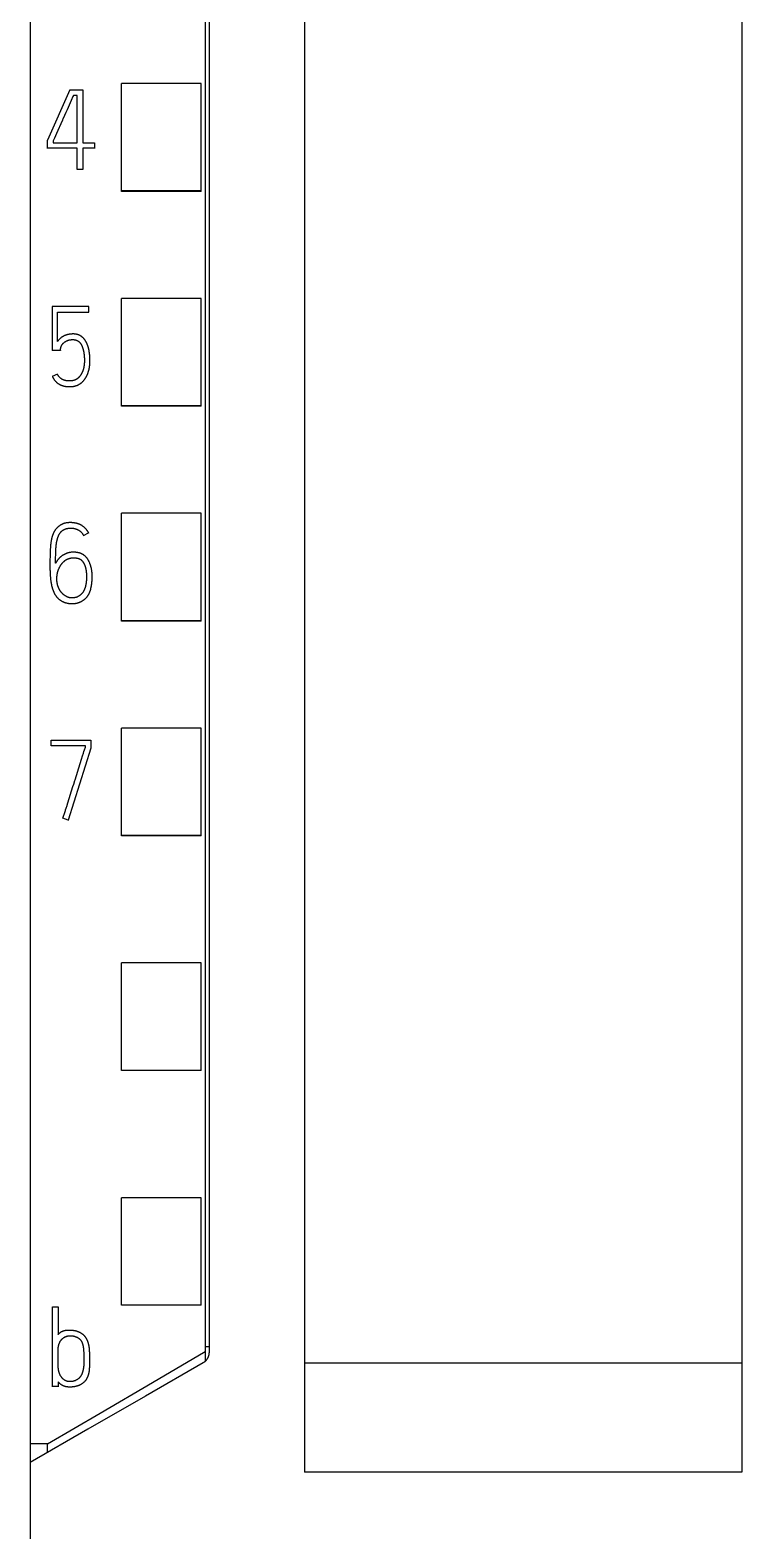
# Model space of a CAD drawing. Extents: x 0 to 594, y 0 to 420.
# Drawn here: x 255.6 to 273.5, y 235.69 to 273.42 of the extents above; entities that cross this region are included whole.
import ezdxf

# ---------------------------------------------------------------- set-up
doc = ezdxf.new("R2010")
doc.units = 0
doc.header["$LTSCALE"] = 32.67
doc.layers.add('10000_FRONT', color=7, linetype='CONTINUOUS')
doc.layers.add('10500_FRONT_LABELING', color=7, linetype='CONTINUOUS')

msp = doc.modelspace()

# ---------------------------------------------------------------- linework, layer by layer
at = {"layer": '10000_FRONT', "color": 7, "linetype": 'CONTINUOUS'}
for p, q in [((255.6, 351.671), (255.6, 237.416)), ((260, 349.203), (260, 239.953)), ((260.1, 349.203), (260.1, 240.184)), ((262.5, 345.541), (262.5, 237.167)), ((273.5, 345.541), (273.5, 237.167)), ((257.9, 269.367), (257.9, 272.079)), ((259.9, 272.079), (257.9, 272.079)), ((259.9, 269.367), (259.9, 272.079)), ((259.9, 269.378), (257.9, 269.378)), ((259.9, 269.367), (257.9, 269.367)), ((257.9, 263.967), (257.9, 266.678)), ((259.9, 266.678), (257.9, 266.678)), ((259.9, 263.967), (259.9, 266.678)), ((259.9, 263.977), (257.9, 263.977)), ((259.9, 263.967), (257.9, 263.967)), ((257.9, 258.567), (257.9, 261.276)), ((259.9, 261.276), (257.9, 261.276)), ((259.9, 258.567), (259.9, 261.276)), ((259.9, 258.575), (257.9, 258.575)), ((259.9, 258.567), (257.9, 258.567)), ((257.9, 253.167), (257.9, 255.874)), ((259.9, 255.874), (257.9, 255.874)), ((259.9, 253.167), (259.9, 255.874)), ((259.9, 253.173), (257.9, 253.173)), ((259.9, 253.167), (257.9, 253.167)), ((257.9, 247.267), (257.9, 249.972)), ((259.9, 249.972), (257.9, 249.972)), ((259.9, 247.267), (259.9, 249.972)), ((259.9, 247.272), (257.9, 247.272)), ((259.9, 247.267), (257.9, 247.267)), ((257.9, 241.367), (257.9, 244.071)), ((259.9, 244.071), (257.9, 244.071)), ((259.9, 241.367), (259.9, 244.071)), ((259.9, 241.37), (257.9, 241.37)), ((259.9, 241.367), (257.9, 241.367)), ((260, 240.331), (260.1, 240.331)), ((273.5, 239.913), (262.5, 239.913)), ((256.04, 237.879), (255.6, 237.879)), ((256.04, 237.667), (256.04, 237.879)), ((255.6, 237.415), (255.6, 221.735)), ((273.5, 237.167), (262.5, 237.167))]:
    msp.add_line(p, q, dxfattribs=at)
for points in [[(256.04, 237.879), (257.36, 238.653), (258.68, 239.427), (260, 240.202)], [(260.1, 240.184), (260.1, 240.177), (260.1, 240.17), (260.099, 240.163), (260.099, 240.156), (260.098, 240.15), (260.097, 240.143), (260.096, 240.136), (260.095, 240.129), (260.094, 240.123), (260.093, 240.116), (260.091, 240.109), (260.09, 240.103), (260.088, 240.096), (260.086, 240.09), (260.084, 240.083), (260.081, 240.077), (260.079, 240.07), (260.076, 240.064), (260.074, 240.058), (260.071, 240.051), (260.068, 240.045), (260.065, 240.039), (260.062, 240.033), (260.059, 240.027), (260.055, 240.021), (260.052, 240.016), (260.048, 240.01), (260.044, 240.004), (260.04, 239.999), (260.036, 239.993), (260.032, 239.988), (260.027, 239.982), (260.023, 239.977), (260.018, 239.972), (260.014, 239.967), (260.009, 239.962), (260.004, 239.957), (259.999, 239.953), (259.994, 239.948), (259.989, 239.944), (259.984, 239.94), (259.978, 239.935), (259.973, 239.931), (259.967, 239.927), (259.962, 239.924), (259.956, 239.92), (259.95, 239.916)], [(259.95, 239.916), (258.5, 239.083), (257.05, 238.249), (255.6, 237.415)]]:
    msp.add_lwpolyline(points, dxfattribs=at)
at = {"layer": '10500_FRONT_LABELING', "color": 7, "linetype": 'CONTINUOUS'}
for p, q in [((256.6, 271.918), (256.039, 270.653)), ((256.599, 271.918), (256.929, 271.918)), ((256.679, 271.751), (256.636, 271.654)), ((256.691, 271.779), (256.679, 271.751)), ((256.691, 271.779), (256.691, 271.773)), ((256.788, 271.779), (256.691, 271.779)), ((256.788, 270.587), (256.788, 271.779)), ((256.929, 271.918), (256.929, 270.587)), ((256.501, 271.347), (256.47, 271.277)), ((256.531, 271.417), (256.501, 271.347)), ((256.636, 271.654), (256.531, 271.417)), ((256.039, 270.442), (256.039, 270.654)), ((256.178, 270.623), (256.178, 270.587)), ((256.178, 270.587), (256.788, 270.587)), ((256.24, 270.762), (256.215, 270.706)), ((256.265, 270.818), (256.24, 270.762)), ((256.929, 270.587), (257.223, 270.587)), ((257.223, 270.587), (257.223, 270.442)), ((256.788, 270.449), (256.039, 270.449)), ((256.788, 269.913), (256.788, 270.449)), ((256.929, 270.449), (256.929, 269.913)), ((257.223, 270.449), (256.929, 270.449)), ((256.929, 269.919), (256.788, 269.919)), ((256.155, 266.473), (256.155, 265.369)), ((257.079, 266.473), (256.155, 266.473)), ((257.079, 266.328), (257.079, 266.473)), ((256.294, 265.597), (256.294, 266.334)), ((256.294, 266.334), (257.079, 266.334)), ((256.155, 265.375), (256.366, 265.375)), ((256.366, 265.375), (256.366, 265.369)), ((256.964, 265.205), (256.965, 265.193)), ((256.965, 265.193), (256.966, 265.181)), ((256.966, 265.181), (256.966, 265.169)), ((257.107, 265.133), (257.107, 265.147)), ((257.107, 265.12), (257.107, 265.133)), ((256.288, 264.776), (256.161, 264.717)), ((256.161, 264.717), (256.161, 264.711)), ((256.562, 264.461), (256.575, 264.46)), ((256.945, 260.719), (257.072, 260.785)), ((256.945, 260.719), (256.945, 260.712)), ((257.072, 260.785), (257.072, 260.779)), ((256.108, 260.347), (256.107, 260.329)), ((256.109, 260.365), (256.108, 260.347)), ((256.11, 260.383), (256.109, 260.365)), ((256.111, 260.401), (256.11, 260.383)), ((256.112, 260.419), (256.111, 260.401)), ((256.114, 260.437), (256.112, 260.419)), ((256.115, 260.455), (256.114, 260.437)), ((256.117, 260.473), (256.115, 260.455)), ((256.249, 260.325), (256.25, 260.345)), ((256.25, 260.345), (256.251, 260.365)), ((256.251, 260.365), (256.252, 260.378)), ((256.252, 260.391), (256.253, 260.404)), ((256.252, 260.378), (256.252, 260.391)), ((256.253, 260.404), (256.254, 260.417)), ((256.254, 260.417), (256.255, 260.43)), ((256.255, 260.43), (256.256, 260.443)), ((256.102, 260.112), (256.101, 260.039)), ((256.101, 260.039), (256.101, 259.994)), ((256.101, 259.994), (256.101, 259.958)), ((256.103, 260.184), (256.102, 260.112)), ((256.104, 260.247), (256.103, 260.22)), ((256.103, 260.22), (256.103, 260.184)), ((256.105, 260.274), (256.104, 260.247)), ((256.106, 260.31), (256.105, 260.292)), ((256.105, 260.292), (256.105, 260.274)), ((256.107, 260.329), (256.106, 260.31)), ((256.243, 260.122), (256.244, 260.148)), ((256.243, 260.096), (256.243, 260.122)), ((256.243, 260.069), (256.243, 260.096)), ((256.243, 260.043), (256.243, 260.069)), ((256.243, 260.017), (256.243, 260.043)), ((256.244, 260.181), (256.245, 260.214)), ((256.244, 260.148), (256.244, 260.181)), ((256.245, 260.214), (256.246, 260.247)), ((256.246, 260.247), (256.247, 260.273)), ((256.247, 260.273), (256.248, 260.299)), ((256.248, 260.299), (256.249, 260.325)), ((256.501, 260.102), (256.509, 260.107)), ((256.508, 260.107), (256.516, 260.111)), ((256.515, 260.111), (256.523, 260.115)), ((256.522, 260.115), (256.53, 260.119)), ((256.101, 259.958), (256.101, 259.931)), ((256.101, 259.931), (256.101, 259.904)), ((256.101, 259.904), (256.102, 259.877)), ((256.102, 259.877), (256.102, 259.85)), ((256.102, 259.85), (256.103, 259.831)), ((256.103, 259.831), (256.103, 259.813)), ((256.103, 259.813), (256.104, 259.795)), ((256.104, 259.795), (256.105, 259.777)), ((256.106, 259.75), (256.107, 259.732)), ((256.107, 259.732), (256.108, 259.714)), ((256.108, 259.714), (256.109, 259.696)), ((256.109, 259.696), (256.111, 259.678)), ((256.111, 259.678), (256.112, 259.66)), ((256.112, 259.66), (256.114, 259.643)), ((256.132, 255.427), (256.132, 255.574)), ((256.132, 255.574), (257.13, 255.574)), ((257.13, 255.574), (257.13, 255.372)), ((256.992, 255.433), (256.132, 255.433)), ((257.13, 255.372), (256.562, 253.562)), ((256.861, 254.985), (256.895, 255.093)), ((256.895, 255.093), (256.922, 255.179)), ((256.922, 255.179), (256.943, 255.244)), ((256.943, 255.244), (256.956, 255.287)), ((256.992, 255.394), (256.992, 255.433)), ((256.55, 253.994), (256.678, 254.404)), ((256.678, 254.404), (256.699, 254.468)), ((256.429, 253.607), (256.429, 253.6)), ((256.562, 253.562), (256.429, 253.607)), ((256.562, 253.562), (256.562, 253.556)), ((256.166, 239.319), (256.166, 241.326)), ((256.166, 241.326), (256.305, 241.326)), ((256.305, 241.326), (256.305, 240.631)), ((256.521, 240.588), (256.532, 240.592)), ((256.305, 240.184), (256.305, 240.198)), ((256.305, 240.116), (256.305, 240.184)), ((256.305, 240.061), (256.305, 240.116)), ((256.946, 240.238), (256.947, 240.224)), ((256.947, 240.224), (256.948, 240.21)), ((256.948, 240.21), (256.949, 240.196)), ((256.949, 240.196), (256.95, 240.162)), ((256.95, 240.162), (256.951, 240.134)), ((256.951, 240.134), (256.952, 240.107)), ((256.952, 240.107), (256.953, 240.079)), ((256.953, 240.079), (256.953, 240.058)), ((256.953, 240.058), (256.954, 240.038)), ((256.954, 240.038), (256.954, 240.017)), ((256.954, 240.017), (256.954, 240.003)), ((256.954, 240.003), (256.954, 239.989)), ((256.954, 239.989), (256.954, 239.975)), ((256.954, 239.975), (256.954, 239.962)), ((257.091, 240.208), (257.092, 240.192)), ((257.092, 240.192), (257.093, 240.177)), ((257.093, 240.177), (257.093, 240.162)), ((257.093, 240.162), (257.093, 240.147)), ((257.093, 240.147), (257.094, 240.124)), ((257.094, 240.124), (257.095, 240.063)), ((257.095, 240.063), (257.095, 240.017)), ((257.095, 240.017), (257.095, 239.986)), ((257.095, 239.986), (257.095, 239.963)), ((256.305, 239.918), (256.305, 239.938)), ((256.305, 239.904), (256.305, 239.918)), ((256.305, 239.891), (256.305, 239.904)), ((256.305, 239.877), (256.305, 239.891)), ((256.953, 239.92), (256.952, 239.906)), ((256.952, 239.906), (256.952, 239.892)), ((256.954, 239.948), (256.953, 239.934)), ((256.953, 239.934), (256.953, 239.92)), ((256.954, 239.962), (256.954, 239.948)), ((257.094, 239.849), (257.093, 239.833)), ((257.093, 239.833), (257.093, 239.818)), ((257.095, 239.879), (257.094, 239.864)), ((257.094, 239.864), (257.094, 239.849)), ((257.095, 239.963), (257.095, 239.94)), ((257.095, 239.94), (257.095, 239.917)), ((257.095, 239.917), (257.095, 239.894)), ((257.095, 239.894), (257.095, 239.879)), ((256.305, 239.326), (256.166, 239.326)), ((256.305, 239.445), (256.305, 239.319))]:
    msp.add_line(p, q, dxfattribs=at)
for points in [[(256.47, 271.277), (256.426, 271.18), (256.42, 271.166), (256.414, 271.152), (256.408, 271.138), (256.265, 270.818)], [(256.215, 270.706), (256.19, 270.651), (256.184, 270.637), (256.178, 270.623)], [(256.372, 265.681), (256.367, 265.677), (256.362, 265.672), (256.357, 265.668), (256.352, 265.663), (256.347, 265.658), (256.342, 265.654), (256.338, 265.649), (256.333, 265.644), (256.328, 265.639), (256.324, 265.634), (256.319, 265.629), (256.315, 265.624), (256.31, 265.619), (256.306, 265.613), (256.302, 265.608), (256.298, 265.602), (256.294, 265.597)], [(256.366, 265.375), (256.366, 265.381), (256.367, 265.387), (256.367, 265.393), (256.368, 265.399), (256.369, 265.405), (256.369, 265.411), (256.37, 265.417), (256.371, 265.423), (256.373, 265.429), (256.374, 265.435), (256.375, 265.44), (256.377, 265.446), (256.379, 265.452), (256.38, 265.458), (256.382, 265.464), (256.385, 265.469), (256.387, 265.475), (256.389, 265.48), (256.392, 265.486), (256.394, 265.491), (256.397, 265.496), (256.4, 265.502), (256.403, 265.507), (256.407, 265.512), (256.41, 265.517), (256.414, 265.522), (256.417, 265.527), (256.421, 265.531), (256.425, 265.536), (256.429, 265.541), (256.433, 265.545), (256.437, 265.549), (256.442, 265.554), (256.446, 265.558), (256.451, 265.562), (256.455, 265.566), (256.46, 265.57), (256.464, 265.574), (256.469, 265.577), (256.474, 265.581), (256.479, 265.584), (256.484, 265.588), (256.489, 265.591), (256.494, 265.594), (256.499, 265.597), (256.505, 265.6), (256.51, 265.603), (256.515, 265.606), (256.521, 265.609), (256.526, 265.611), (256.532, 265.614), (256.537, 265.616), (256.543, 265.618), (256.548, 265.621), (256.554, 265.623), (256.56, 265.625), (256.566, 265.626), (256.571, 265.628), (256.577, 265.63), (256.583, 265.631), (256.589, 265.633), (256.595, 265.634), (256.601, 265.635), (256.607, 265.636), (256.613, 265.637), (256.619, 265.638), (256.625, 265.639), (256.631, 265.639), (256.637, 265.64), (256.643, 265.64), (256.649, 265.641), (256.655, 265.641), (256.661, 265.641), (256.667, 265.641), (256.673, 265.641), (256.679, 265.641), (256.685, 265.641), (256.691, 265.64), (256.697, 265.64), (256.703, 265.64), (256.709, 265.639), (256.715, 265.638), (256.721, 265.637), (256.727, 265.636), (256.733, 265.635), (256.739, 265.634), (256.745, 265.633), (256.751, 265.631), (256.756, 265.63), (256.762, 265.628), (256.768, 265.626), (256.774, 265.624), (256.779, 265.622), (256.785, 265.619), (256.79, 265.617), (256.796, 265.614), (256.801, 265.611), (256.806, 265.608), (256.811, 265.605), (256.816, 265.601), (256.821, 265.597), (256.826, 265.594), (256.83, 265.59), (256.835, 265.586), (256.839, 265.581), (256.843, 265.577), (256.848, 265.573), (256.852, 265.568), (256.855, 265.563), (256.859, 265.559), (256.863, 265.554), (256.866, 265.549), (256.87, 265.544), (256.873, 265.539), (256.877, 265.534), (256.88, 265.528), (256.883, 265.523), (256.886, 265.518), (256.889, 265.513), (256.891, 265.507), (256.894, 265.502), (256.897, 265.497), (256.899, 265.491), (256.902, 265.486), (256.904, 265.48), (256.907, 265.475), (256.909, 265.469), (256.911, 265.463), (256.913, 265.458), (256.916, 265.452), (256.918, 265.446), (256.92, 265.441), (256.922, 265.435), (256.924, 265.429), (256.925, 265.423), (256.927, 265.418), (256.929, 265.412), (256.931, 265.406), (256.933, 265.4), (256.934, 265.395), (256.936, 265.389), (256.937, 265.383), (256.939, 265.377), (256.94, 265.371), (256.942, 265.366), (256.943, 265.36), (256.944, 265.354), (256.946, 265.348), (256.947, 265.342), (256.948, 265.336), (256.949, 265.33), (256.95, 265.324), (256.951, 265.319), (256.952, 265.313), (256.953, 265.307), (256.954, 265.301), (256.955, 265.295), (256.956, 265.289), (256.957, 265.283), (256.958, 265.277), (256.958, 265.271), (256.959, 265.265), (256.96, 265.259), (256.96, 265.253), (256.961, 265.247), (256.962, 265.241), (256.962, 265.235), (256.963, 265.229), (256.963, 265.223), (256.964, 265.217), (256.964, 265.211), (256.964, 265.205)], [(257.107, 265.147), (257.106, 265.154), (257.106, 265.16), (257.106, 265.167), (257.106, 265.174), (257.105, 265.181), (257.105, 265.187), (257.105, 265.194), (257.104, 265.201), (257.104, 265.208), (257.104, 265.214), (257.103, 265.221), (257.103, 265.228), (257.102, 265.235), (257.102, 265.241), (257.101, 265.248), (257.1, 265.255), (257.1, 265.261), (257.099, 265.268), (257.098, 265.275), (257.098, 265.281), (257.097, 265.288), (257.096, 265.295), (257.095, 265.302), (257.094, 265.308), (257.093, 265.315), (257.092, 265.322), (257.091, 265.328), (257.09, 265.335), (257.089, 265.342), (257.088, 265.348), (257.087, 265.355), (257.086, 265.362), (257.084, 265.368), (257.083, 265.375), (257.082, 265.382), (257.08, 265.388), (257.079, 265.395), (257.077, 265.402), (257.076, 265.408), (257.074, 265.415), (257.073, 265.421), (257.071, 265.428), (257.069, 265.435), (257.067, 265.441), (257.066, 265.448), (257.064, 265.454), (257.062, 265.461), (257.06, 265.467), (257.058, 265.474), (257.056, 265.48), (257.053, 265.487), (257.051, 265.493), (257.049, 265.499), (257.046, 265.506), (257.044, 265.512), (257.041, 265.518), (257.039, 265.525), (257.036, 265.531), (257.033, 265.537), (257.031, 265.543), (257.028, 265.55), (257.025, 265.556), (257.022, 265.562), (257.019, 265.568), (257.016, 265.574), (257.012, 265.58), (257.009, 265.586), (257.006, 265.592), (257.002, 265.598), (256.999, 265.604), (256.995, 265.609), (256.992, 265.615), (256.988, 265.621), (256.984, 265.626), (256.98, 265.632), (256.976, 265.637), (256.972, 265.643), (256.968, 265.648), (256.964, 265.653), (256.96, 265.659), (256.955, 265.664), (256.951, 265.669), (256.946, 265.674), (256.941, 265.679), (256.937, 265.683), (256.932, 265.688), (256.927, 265.693), (256.922, 265.698), (256.917, 265.702), (256.911, 265.706), (256.906, 265.711), (256.901, 265.715), (256.895, 265.719), (256.89, 265.723), (256.884, 265.727), (256.878, 265.73), (256.872, 265.734), (256.867, 265.737), (256.861, 265.741), (256.855, 265.744), (256.849, 265.747), (256.842, 265.75), (256.836, 265.753), (256.83, 265.756), (256.824, 265.758), (256.817, 265.761), (256.811, 265.763), (256.804, 265.765), (256.798, 265.767), (256.791, 265.769), (256.784, 265.771), (256.778, 265.772), (256.771, 265.774), (256.765, 265.775), (256.758, 265.776), (256.751, 265.777), (256.744, 265.778), (256.738, 265.779), (256.731, 265.78), (256.724, 265.781), (256.717, 265.781), (256.71, 265.782), (256.703, 265.782), (256.697, 265.782), (256.69, 265.782), (256.683, 265.782), (256.676, 265.782), (256.669, 265.782), (256.663, 265.782), (256.656, 265.782), (256.649, 265.781), (256.642, 265.781), (256.636, 265.781), (256.629, 265.78), (256.622, 265.779), (256.615, 265.779), (256.609, 265.778), (256.602, 265.777), (256.595, 265.776), (256.589, 265.775), (256.582, 265.774), (256.575, 265.773), (256.569, 265.772), (256.562, 265.77), (256.555, 265.769), (256.549, 265.767), (256.542, 265.766), (256.535, 265.764), (256.529, 265.762), (256.522, 265.76), (256.516, 265.758), (256.509, 265.756), (256.503, 265.754), (256.496, 265.752), (256.49, 265.749), (256.483, 265.747), (256.477, 265.744), (256.471, 265.742), (256.465, 265.739), (256.458, 265.736), (256.452, 265.733), (256.446, 265.73), (256.44, 265.727), (256.434, 265.723), (256.429, 265.72), (256.423, 265.717), (256.417, 265.713), (256.411, 265.709), (256.405, 265.705), (256.4, 265.702), (256.394, 265.698), (256.389, 265.694), (256.383, 265.69), (256.378, 265.685), (256.372, 265.681)], [(256.965, 265.043), (256.964, 265.037), (256.964, 265.031), (256.963, 265.025), (256.963, 265.019), (256.962, 265.013), (256.961, 265.007), (256.961, 265.001), (256.96, 264.996), (256.959, 264.99), (256.958, 264.984), (256.957, 264.978), (256.956, 264.972), (256.955, 264.966), (256.954, 264.96), (256.953, 264.954), (256.952, 264.948), (256.951, 264.942), (256.95, 264.936), (256.949, 264.93), (256.947, 264.925), (256.946, 264.919), (256.944, 264.913), (256.943, 264.907), (256.941, 264.901), (256.94, 264.895), (256.938, 264.889), (256.936, 264.884), (256.935, 264.878), (256.933, 264.872), (256.931, 264.866), (256.929, 264.86), (256.927, 264.855), (256.925, 264.849), (256.923, 264.843), (256.92, 264.838), (256.918, 264.832), (256.916, 264.827), (256.913, 264.821), (256.911, 264.816), (256.908, 264.81), (256.906, 264.805), (256.903, 264.799), (256.9, 264.794), (256.898, 264.788), (256.895, 264.783), (256.892, 264.778), (256.889, 264.772), (256.886, 264.767), (256.882, 264.762), (256.879, 264.757), (256.876, 264.752), (256.872, 264.747), (256.869, 264.742), (256.865, 264.737), (256.862, 264.732), (256.858, 264.727), (256.854, 264.722), (256.851, 264.718), (256.847, 264.713), (256.843, 264.709), (256.839, 264.704), (256.835, 264.7), (256.831, 264.695), (256.826, 264.691), (256.822, 264.687), (256.818, 264.683), (256.813, 264.679), (256.809, 264.675), (256.804, 264.671), (256.8, 264.667), (256.795, 264.663), (256.79, 264.659), (256.785, 264.656), (256.78, 264.652), (256.775, 264.649), (256.77, 264.645), (256.765, 264.642), (256.759, 264.639), (256.754, 264.636), (256.749, 264.633), (256.743, 264.631), (256.738, 264.628), (256.732, 264.626), (256.727, 264.623), (256.721, 264.621), (256.715, 264.619), (256.71, 264.617), (256.704, 264.615), (256.698, 264.614), (256.692, 264.612), (256.686, 264.611), (256.68, 264.609), (256.674, 264.608), (256.668, 264.607), (256.662, 264.606), (256.656, 264.605), (256.65, 264.604), (256.644, 264.604), (256.638, 264.603), (256.632, 264.603), (256.626, 264.602), (256.62, 264.602), (256.614, 264.601), (256.608, 264.601), (256.602, 264.601), (256.596, 264.601), (256.59, 264.601), (256.584, 264.601), (256.578, 264.601), (256.571, 264.601), (256.565, 264.601), (256.559, 264.601), (256.553, 264.602), (256.547, 264.602), (256.541, 264.603), (256.535, 264.603), (256.529, 264.604), (256.523, 264.605), (256.517, 264.605), (256.511, 264.606), (256.505, 264.607), (256.5, 264.609), (256.494, 264.61), (256.488, 264.611), (256.482, 264.613), (256.476, 264.614), (256.47, 264.616), (256.464, 264.618), (256.459, 264.62), (256.453, 264.622), (256.447, 264.624), (256.442, 264.626), (256.436, 264.629), (256.43, 264.631), (256.425, 264.634), (256.419, 264.637), (256.414, 264.639), (256.409, 264.642), (256.404, 264.645), (256.398, 264.649), (256.393, 264.652), (256.388, 264.655), (256.383, 264.659), (256.378, 264.662), (256.373, 264.666), (256.369, 264.67), (256.364, 264.674), (256.359, 264.678), (256.355, 264.682), (256.35, 264.686), (256.346, 264.69), (256.342, 264.695), (256.338, 264.699), (256.334, 264.704), (256.33, 264.708), (256.326, 264.713), (256.322, 264.718), (256.319, 264.723), (256.315, 264.728), (256.312, 264.733), (256.309, 264.738), (256.305, 264.743), (256.302, 264.748), (256.299, 264.754), (256.297, 264.759), (256.294, 264.765), (256.291, 264.77), (256.288, 264.776)], [(256.575, 264.46), (256.582, 264.46), (256.589, 264.46), (256.596, 264.46), (256.602, 264.459), (256.609, 264.459), (256.616, 264.459), (256.623, 264.46), (256.629, 264.46), (256.636, 264.46), (256.643, 264.46), (256.65, 264.461), (256.656, 264.462), (256.663, 264.462), (256.67, 264.463), (256.677, 264.464), (256.683, 264.465), (256.69, 264.466), (256.697, 264.467), (256.703, 264.468), (256.71, 264.47), (256.717, 264.471), (256.723, 264.473), (256.73, 264.474), (256.737, 264.476), (256.743, 264.478), (256.75, 264.48), (256.756, 264.482), (256.763, 264.484), (256.769, 264.486), (256.775, 264.489), (256.782, 264.491), (256.788, 264.494), (256.794, 264.496), (256.8, 264.499), (256.806, 264.502), (256.813, 264.505), (256.819, 264.508), (256.825, 264.511), (256.831, 264.515), (256.837, 264.518), (256.842, 264.521), (256.848, 264.525), (256.854, 264.529), (256.86, 264.532), (256.865, 264.536), (256.871, 264.54), (256.877, 264.544), (256.882, 264.548), (256.887, 264.552), (256.893, 264.556), (256.898, 264.561), (256.903, 264.565), (256.908, 264.569), (256.913, 264.574), (256.918, 264.579), (256.923, 264.583), (256.928, 264.588), (256.932, 264.593), (256.937, 264.598), (256.942, 264.603), (256.946, 264.608), (256.951, 264.613), (256.955, 264.618), (256.96, 264.624), (256.964, 264.629), (256.968, 264.634), (256.972, 264.64), (256.976, 264.645), (256.98, 264.651), (256.984, 264.656), (256.988, 264.662), (256.991, 264.668), (256.995, 264.673), (256.999, 264.679), (257.002, 264.685), (257.006, 264.691), (257.009, 264.696), (257.012, 264.702), (257.016, 264.708), (257.019, 264.714), (257.022, 264.72), (257.025, 264.726), (257.028, 264.732), (257.031, 264.738), (257.034, 264.744), (257.037, 264.751), (257.039, 264.757), (257.042, 264.763), (257.045, 264.769), (257.047, 264.776), (257.05, 264.782), (257.053, 264.788), (257.055, 264.795), (257.057, 264.801), (257.06, 264.807), (257.062, 264.814), (257.064, 264.82), (257.066, 264.827), (257.068, 264.833), (257.07, 264.84), (257.072, 264.846), (257.074, 264.852), (257.076, 264.859), (257.078, 264.865), (257.079, 264.872), (257.081, 264.878), (257.083, 264.885), (257.084, 264.892), (257.086, 264.898), (257.087, 264.905), (257.088, 264.911), (257.09, 264.918), (257.091, 264.925), (257.092, 264.931), (257.093, 264.938), (257.095, 264.944), (257.096, 264.951), (257.097, 264.958), (257.098, 264.964), (257.098, 264.971), (257.099, 264.978), (257.1, 264.985)], [(256.967, 265.151), (256.967, 265.139), (256.967, 265.133), (256.967, 265.127), (256.967, 265.121), (256.967, 265.115), (256.967, 265.109), (256.967, 265.103), (256.967, 265.097), (256.967, 265.091), (256.967, 265.085), (256.966, 265.079), (256.966, 265.073), (256.966, 265.067), (256.966, 265.061), (256.965, 265.055), (256.965, 265.049), (256.965, 265.043)], [(256.966, 265.169), (256.967, 265.157), (256.967, 265.151)], [(257.1, 264.985), (257.101, 264.991), (257.102, 264.998), (257.102, 265.005), (257.103, 265.012), (257.103, 265.018), (257.104, 265.025), (257.104, 265.032), (257.105, 265.039), (257.105, 265.045), (257.105, 265.052), (257.106, 265.059), (257.106, 265.066), (257.106, 265.073), (257.106, 265.079), (257.107, 265.086), (257.107, 265.093), (257.107, 265.1), (257.107, 265.106), (257.107, 265.12)], [(256.161, 264.717), (256.164, 264.711), (256.167, 264.705), (256.17, 264.699), (256.173, 264.693), (256.176, 264.687), (256.179, 264.681), (256.182, 264.675), (256.185, 264.67), (256.189, 264.664), (256.192, 264.658), (256.196, 264.652), (256.199, 264.647), (256.203, 264.641), (256.207, 264.636), (256.211, 264.63), (256.215, 264.625), (256.219, 264.619), (256.223, 264.614), (256.227, 264.609), (256.231, 264.604), (256.236, 264.599), (256.24, 264.594), (256.245, 264.589), (256.25, 264.584), (256.255, 264.579), (256.26, 264.575), (256.265, 264.57), (256.27, 264.566), (256.275, 264.562), (256.28, 264.557), (256.285, 264.553), (256.291, 264.549), (256.296, 264.545), (256.301, 264.541), (256.307, 264.537), (256.312, 264.534), (256.318, 264.53), (256.324, 264.527), (256.329, 264.523), (256.335, 264.52), (256.341, 264.516), (256.347, 264.513), (256.353, 264.51), (256.359, 264.507), (256.365, 264.504), (256.371, 264.501), (256.377, 264.498), (256.384, 264.496), (256.39, 264.493), (256.396, 264.491), (256.403, 264.489), (256.409, 264.486), (256.415, 264.484), (256.422, 264.482), (256.428, 264.48), (256.435, 264.479), (256.441, 264.477), (256.448, 264.475), (256.454, 264.474), (256.461, 264.472), (256.467, 264.471), (256.474, 264.469), (256.481, 264.468), (256.487, 264.467), (256.494, 264.466), (256.501, 264.465), (256.508, 264.465), (256.514, 264.464), (256.521, 264.463), (256.528, 264.463), (256.535, 264.462), (256.541, 264.462), (256.548, 264.462), (256.562, 264.461)], [(257.072, 260.785), (257.067, 260.793), (257.063, 260.801), (257.058, 260.809), (257.053, 260.816), (257.048, 260.824), (257.043, 260.831), (257.038, 260.839), (257.032, 260.846), (257.027, 260.853), (257.021, 260.861), (257.016, 260.868), (257.01, 260.875), (257.004, 260.881), (256.998, 260.888), (256.992, 260.895), (256.985, 260.901), (256.979, 260.908), (256.972, 260.914), (256.966, 260.92), (256.959, 260.926), (256.952, 260.932), (256.945, 260.938), (256.938, 260.944), (256.93, 260.949), (256.923, 260.954), (256.915, 260.959), (256.908, 260.964), (256.9, 260.969), (256.892, 260.974), (256.884, 260.978), (256.876, 260.982), (256.868, 260.986), (256.86, 260.99), (256.852, 260.994), (256.843, 260.998), (256.835, 261.001), (256.826, 261.004), (256.818, 261.007), (256.809, 261.01), (256.801, 261.013), (256.792, 261.016), (256.783, 261.018), (256.774, 261.021), (256.766, 261.023), (256.757, 261.025), (256.748, 261.027), (256.739, 261.029), (256.73, 261.03), (256.721, 261.032), (256.712, 261.033), (256.703, 261.035), (256.694, 261.036), (256.685, 261.037), (256.676, 261.038), (256.667, 261.039), (256.658, 261.039), (256.649, 261.04), (256.64, 261.04), (256.631, 261.041), (256.622, 261.041), (256.613, 261.041), (256.604, 261.041), (256.595, 261.041), (256.586, 261.04), (256.577, 261.04), (256.568, 261.039), (256.559, 261.039), (256.55, 261.038), (256.541, 261.037), (256.532, 261.036), (256.523, 261.034), (256.514, 261.033), (256.505, 261.031), (256.496, 261.029), (256.487, 261.027), (256.478, 261.025), (256.469, 261.023), (256.46, 261.02), (256.452, 261.017), (256.443, 261.014), (256.435, 261.011), (256.426, 261.008), (256.418, 261.004), (256.41, 261.001), (256.401, 260.997), (256.393, 260.993), (256.385, 260.988), (256.377, 260.984), (256.369, 260.979), (256.362, 260.975), (256.354, 260.97), (256.346, 260.965), (256.339, 260.959), (256.332, 260.954), (256.324, 260.948), (256.317, 260.943), (256.31, 260.937), (256.303, 260.931), (256.297, 260.925), (256.29, 260.919), (256.283, 260.912), (256.277, 260.906), (256.271, 260.899), (256.265, 260.893), (256.259, 260.886), (256.253, 260.879), (256.247, 260.872), (256.241, 260.864), (256.236, 260.857), (256.231, 260.85), (256.225, 260.842), (256.22, 260.835), (256.216, 260.827), (256.211, 260.819), (256.206, 260.811), (256.202, 260.803), (256.198, 260.795), (256.194, 260.787), (256.19, 260.779), (256.186, 260.771), (256.182, 260.762), (256.179, 260.754), (256.175, 260.746), (256.172, 260.737), (256.169, 260.729), (256.166, 260.72), (256.163, 260.711), (256.16, 260.703), (256.157, 260.694), (256.155, 260.685), (256.152, 260.677), (256.15, 260.668), (256.148, 260.659), (256.146, 260.65), (256.144, 260.642), (256.142, 260.633), (256.14, 260.624), (256.138, 260.615), (256.136, 260.606), (256.134, 260.598), (256.133, 260.589), (256.131, 260.58), (256.13, 260.571), (256.128, 260.562), (256.127, 260.553), (256.126, 260.544), (256.125, 260.535), (256.123, 260.526), (256.122, 260.518), (256.121, 260.509), (256.12, 260.5), (256.119, 260.491), (256.117, 260.473)], [(256.256, 260.443), (256.258, 260.456), (256.258, 260.463), (256.259, 260.469), (256.26, 260.476), (256.261, 260.482), (256.261, 260.489), (256.262, 260.495), (256.263, 260.502), (256.264, 260.508), (256.265, 260.515), (256.266, 260.521), (256.267, 260.528), (256.268, 260.534), (256.269, 260.541), (256.27, 260.547), (256.271, 260.554), (256.273, 260.56), (256.274, 260.567), (256.275, 260.573), (256.277, 260.58), (256.278, 260.586), (256.28, 260.593), (256.281, 260.599), (256.283, 260.606), (256.284, 260.612), (256.286, 260.618), (256.288, 260.625), (256.289, 260.631), (256.291, 260.638), (256.293, 260.644), (256.295, 260.651), (256.297, 260.657), (256.299, 260.663), (256.301, 260.67), (256.303, 260.676), (256.306, 260.682), (256.308, 260.688), (256.311, 260.694), (256.313, 260.701), (256.316, 260.707), (256.318, 260.713), (256.321, 260.719), (256.324, 260.725), (256.327, 260.731), (256.33, 260.737), (256.333, 260.742), (256.336, 260.748), (256.34, 260.754), (256.343, 260.76), (256.347, 260.765), (256.351, 260.771), (256.354, 260.777), (256.358, 260.782), (256.362, 260.787), (256.366, 260.793), (256.371, 260.798), (256.375, 260.803), (256.379, 260.808), (256.384, 260.813), (256.388, 260.818), (256.393, 260.822), (256.398, 260.827), (256.403, 260.831), (256.408, 260.836), (256.413, 260.84), (256.419, 260.844), (256.424, 260.848), (256.43, 260.852), (256.435, 260.855), (256.441, 260.859), (256.447, 260.862), (256.453, 260.865), (256.458, 260.868), (256.464, 260.871), (256.47, 260.874), (256.477, 260.877), (256.483, 260.879), (256.489, 260.881), (256.496, 260.883), (256.502, 260.885), (256.508, 260.887), (256.515, 260.889), (256.521, 260.89), (256.528, 260.892), (256.534, 260.893), (256.541, 260.895), (256.548, 260.896), (256.554, 260.897), (256.561, 260.898), (256.567, 260.898), (256.574, 260.899), (256.58, 260.9), (256.587, 260.9), (256.594, 260.901), (256.6, 260.901), (256.607, 260.901), (256.614, 260.902), (256.62, 260.902), (256.627, 260.902), (256.634, 260.902), (256.641, 260.902), (256.647, 260.901), (256.654, 260.901), (256.661, 260.901), (256.667, 260.9), (256.674, 260.899), (256.68, 260.899), (256.687, 260.898), (256.694, 260.897), (256.7, 260.896), (256.707, 260.895), (256.713, 260.893), (256.72, 260.892), (256.726, 260.891), (256.732, 260.889), (256.739, 260.887), (256.745, 260.885), (256.752, 260.883), (256.758, 260.881), (256.764, 260.879), (256.771, 260.877), (256.777, 260.874), (256.783, 260.871), (256.789, 260.869), (256.795, 260.866), (256.801, 260.863), (256.807, 260.86), (256.813, 260.857), (256.819, 260.854), (256.824, 260.85), (256.83, 260.847), (256.836, 260.843), (256.841, 260.839)], [(256.841, 260.839), (256.847, 260.835), (256.852, 260.831), (256.857, 260.827), (256.863, 260.823), (256.868, 260.819), (256.873, 260.814), (256.878, 260.81), (256.883, 260.805), (256.887, 260.8), (256.892, 260.796), (256.896, 260.791), (256.901, 260.786), (256.905, 260.781), (256.909, 260.775), (256.913, 260.77), (256.917, 260.765), (256.921, 260.759), (256.924, 260.754), (256.928, 260.748), (256.932, 260.742), (256.935, 260.736), (256.938, 260.731), (256.941, 260.725), (256.945, 260.719)], [(256.315, 260.124), (256.309, 260.117), (256.303, 260.11), (256.297, 260.102), (256.292, 260.095), (256.286, 260.088), (256.281, 260.08), (256.276, 260.072), (256.271, 260.065), (256.266, 260.057), (256.261, 260.049), (256.256, 260.041), (256.252, 260.033), (256.247, 260.025), (256.243, 260.017)], [(256.729, 259.154), (256.721, 259.152), (256.714, 259.151), (256.706, 259.149), (256.698, 259.148), (256.69, 259.148), (256.682, 259.147), (256.674, 259.147), (256.666, 259.146), (256.658, 259.146), (256.65, 259.147), (256.642, 259.147), (256.634, 259.148), (256.626, 259.148), (256.618, 259.149), (256.61, 259.15), (256.602, 259.152), (256.594, 259.153), (256.586, 259.155), (256.579, 259.157), (256.571, 259.159), (256.563, 259.162), (256.556, 259.164), (256.548, 259.167), (256.541, 259.17), (256.533, 259.173), (256.526, 259.177), (256.519, 259.18), (256.512, 259.184), (256.505, 259.188), (256.498, 259.192), (256.491, 259.196), (256.484, 259.2), (256.478, 259.205), (256.471, 259.209), (256.465, 259.214), (256.458, 259.219), (256.452, 259.224), (256.446, 259.229), (256.44, 259.234), (256.434, 259.24), (256.428, 259.245), (256.422, 259.25), (256.417, 259.256), (256.411, 259.262), (256.406, 259.268), (256.4, 259.273), (256.395, 259.279), (256.39, 259.286), (256.385, 259.292), (256.38, 259.298), (256.375, 259.304), (256.37, 259.311), (256.366, 259.317), (256.361, 259.324), (256.357, 259.331), (256.352, 259.337), (256.348, 259.344), (256.344, 259.351), (256.34, 259.358), (256.336, 259.365), (256.333, 259.372), (256.329, 259.379), (256.326, 259.386), (256.322, 259.394), (256.319, 259.401), (256.316, 259.408), (256.313, 259.416), (256.31, 259.423), (256.307, 259.43), (256.305, 259.438), (256.302, 259.446), (256.3, 259.453), (256.298, 259.461), (256.295, 259.469), (256.293, 259.476), (256.291, 259.484), (256.29, 259.492), (256.288, 259.5), (256.286, 259.508), (256.285, 259.515), (256.283, 259.523), (256.282, 259.531), (256.281, 259.539), (256.28, 259.547), (256.279, 259.555), (256.278, 259.562), (256.277, 259.57), (256.276, 259.578), (256.276, 259.586), (256.275, 259.594), (256.275, 259.602), (256.275, 259.61), (256.274, 259.618), (256.274, 259.626), (256.274, 259.634), (256.274, 259.642), (256.275, 259.65), (256.275, 259.658), (256.275, 259.666), (256.276, 259.674), (256.276, 259.682), (256.277, 259.69), (256.278, 259.698), (256.279, 259.706), (256.28, 259.713), (256.281, 259.721), (256.282, 259.729), (256.283, 259.737), (256.284, 259.745), (256.286, 259.753), (256.287, 259.76), (256.289, 259.768), (256.291, 259.776), (256.293, 259.784), (256.295, 259.791), (256.297, 259.799), (256.299, 259.807), (256.301, 259.814), (256.303, 259.822), (256.306, 259.829), (256.308, 259.837), (256.311, 259.845), (256.314, 259.852), (256.317, 259.86), (256.32, 259.867), (256.323, 259.874), (256.326, 259.882), (256.329, 259.889), (256.332, 259.896), (256.336, 259.903), (256.339, 259.911), (256.343, 259.918), (256.346, 259.925), (256.35, 259.932), (256.354, 259.939), (256.358, 259.945), (256.362, 259.952), (256.366, 259.959), (256.37, 259.966), (256.375, 259.972), (256.379, 259.979), (256.384, 259.985), (256.388, 259.992), (256.393, 259.998), (256.398, 260.004), (256.403, 260.011), (256.408, 260.017), (256.413, 260.023), (256.418, 260.029), (256.423, 260.035), (256.429, 260.041), (256.434, 260.047), (256.44, 260.052), (256.446, 260.058), (256.452, 260.064), (256.457, 260.069), (256.464, 260.074), (256.47, 260.079), (256.476, 260.084), (256.482, 260.089), (256.489, 260.094), (256.495, 260.098), (256.502, 260.103)], [(257.045, 259.19), (257.05, 259.197), (257.055, 259.205), (257.06, 259.212), (257.065, 259.22), (257.07, 259.228), (257.074, 259.236), (257.079, 259.244), (257.083, 259.252), (257.087, 259.26), (257.091, 259.268), (257.095, 259.277), (257.098, 259.285), (257.102, 259.294), (257.105, 259.302), (257.108, 259.311), (257.111, 259.319), (257.114, 259.328), (257.117, 259.336), (257.12, 259.345), (257.122, 259.354), (257.125, 259.363), (257.127, 259.371), (257.129, 259.38), (257.131, 259.389), (257.133, 259.398), (257.135, 259.407), (257.137, 259.416), (257.139, 259.425), (257.141, 259.434), (257.142, 259.443), (257.144, 259.452), (257.145, 259.461), (257.147, 259.47), (257.148, 259.479), (257.149, 259.488), (257.151, 259.497), (257.152, 259.506), (257.153, 259.515), (257.154, 259.524), (257.155, 259.533), (257.156, 259.542), (257.157, 259.551), (257.158, 259.56), (257.159, 259.569), (257.159, 259.578), (257.16, 259.587), (257.161, 259.596), (257.161, 259.605), (257.162, 259.614), (257.162, 259.623), (257.163, 259.632), (257.163, 259.641), (257.164, 259.65), (257.164, 259.659), (257.164, 259.668), (257.164, 259.677), (257.164, 259.686), (257.164, 259.695), (257.164, 259.704), (257.164, 259.713), (257.163, 259.722), (257.163, 259.731), (257.163, 259.74), (257.162, 259.749), (257.162, 259.758), (257.161, 259.767), (257.16, 259.776), (257.159, 259.785), (257.158, 259.795), (257.157, 259.804), (257.156, 259.813), (257.155, 259.822), (257.154, 259.831), (257.152, 259.84), (257.151, 259.849), (257.149, 259.858), (257.148, 259.867), (257.146, 259.876), (257.144, 259.885), (257.142, 259.894), (257.14, 259.903), (257.138, 259.912), (257.136, 259.921), (257.133, 259.93), (257.131, 259.939), (257.129, 259.947), (257.126, 259.956), (257.123, 259.965), (257.121, 259.974), (257.118, 259.982), (257.115, 259.991), (257.111, 260), (257.108, 260.008), (257.105, 260.017), (257.101, 260.025), (257.098, 260.034), (257.094, 260.042), (257.09, 260.051), (257.086, 260.059), (257.082, 260.067), (257.078, 260.076), (257.074, 260.084), (257.069, 260.092), (257.065, 260.1), (257.06, 260.107), (257.055, 260.115), (257.05, 260.123), (257.045, 260.13), (257.04, 260.138), (257.035, 260.145), (257.029, 260.152), (257.023, 260.159), (257.018, 260.166), (257.011, 260.173), (257.005, 260.18), (256.999, 260.187), (256.992, 260.193), (256.985, 260.199), (256.978, 260.206), (256.971, 260.212), (256.964, 260.217), (256.957, 260.223), (256.949, 260.228), (256.942, 260.233), (256.934, 260.238), (256.926, 260.243), (256.918, 260.247), (256.91, 260.251), (256.901, 260.255), (256.893, 260.259), (256.884, 260.263), (256.876, 260.266), (256.867, 260.269), (256.858, 260.272), (256.849, 260.275), (256.841, 260.277), (256.832, 260.28), (256.823, 260.282), (256.814, 260.284), (256.805, 260.286), (256.796, 260.288), (256.787, 260.289), (256.778, 260.291), (256.769, 260.292), (256.76, 260.293), (256.75, 260.294), (256.741, 260.295), (256.732, 260.296), (256.723, 260.296), (256.714, 260.297), (256.704, 260.297), (256.695, 260.297), (256.686, 260.297), (256.677, 260.297), (256.668, 260.296), (256.658, 260.296), (256.649, 260.295), (256.64, 260.295), (256.631, 260.294), (256.622, 260.293), (256.613, 260.291), (256.604, 260.29), (256.595, 260.288), (256.585, 260.286), (256.576, 260.284), (256.567, 260.282), (256.558, 260.28), (256.55, 260.278), (256.541, 260.275), (256.532, 260.272), (256.523, 260.269), (256.515, 260.266), (256.506, 260.263), (256.498, 260.259), (256.49, 260.255), (256.481, 260.251), (256.473, 260.247), (256.465, 260.243), (256.457, 260.239), (256.449, 260.234), (256.441, 260.23), (256.433, 260.225), (256.426, 260.22), (256.418, 260.215), (256.41, 260.21), (256.403, 260.204), (256.395, 260.199), (256.388, 260.193), (256.381, 260.188), (256.374, 260.182), (256.367, 260.176), (256.36, 260.17), (256.353, 260.163), (256.346, 260.157), (256.34, 260.151), (256.334, 260.144), (256.327, 260.137), (256.321, 260.131), (256.315, 260.124)], [(256.443, 260.053), (256.449, 260.06), (256.455, 260.066), (256.461, 260.072), (256.468, 260.077), (256.474, 260.083), (256.481, 260.088), (256.488, 260.093), (256.495, 260.098), (256.501, 260.102)], [(256.53, 260.118), (256.538, 260.122), (256.545, 260.125), (256.553, 260.129), (256.561, 260.132), (256.569, 260.134), (256.577, 260.137), (256.585, 260.139), (256.594, 260.142), (256.603, 260.144)], [(256.537, 260.122), (256.544, 260.125), (256.551, 260.128), (256.559, 260.131), (256.566, 260.134), (256.574, 260.136), (256.581, 260.139), (256.589, 260.141), (256.597, 260.143), (256.605, 260.145), (256.612, 260.147), (256.62, 260.148), (256.628, 260.149), (256.636, 260.151), (256.644, 260.152), (256.652, 260.153), (256.66, 260.154), (256.668, 260.154), (256.676, 260.155), (256.684, 260.155), (256.692, 260.155), (256.7, 260.155), (256.708, 260.155), (256.716, 260.155), (256.724, 260.155), (256.732, 260.155), (256.74, 260.154), (256.748, 260.153), (256.756, 260.152), (256.764, 260.151), (256.772, 260.15), (256.78, 260.148), (256.788, 260.147), (256.795, 260.145), (256.803, 260.143), (256.811, 260.141), (256.818, 260.138), (256.826, 260.135), (256.833, 260.132), (256.841, 260.129), (256.848, 260.126), (256.855, 260.122), (256.862, 260.118), (256.869, 260.114), (256.875, 260.109), (256.882, 260.104), (256.888, 260.1), (256.894, 260.094), (256.9, 260.089), (256.906, 260.083), (256.911, 260.077), (256.916, 260.071), (256.922, 260.065), (256.927, 260.059), (256.931, 260.053), (256.936, 260.046), (256.94, 260.039), (256.945, 260.033), (256.949, 260.026), (256.953, 260.019), (256.956, 260.012), (256.96, 260.005), (256.964, 259.998), (256.967, 259.99), (256.97, 259.983), (256.973, 259.976), (256.976, 259.968), (256.979, 259.961), (256.982, 259.953), (256.984, 259.946), (256.987, 259.938), (256.989, 259.931), (256.991, 259.923), (256.994, 259.915), (256.996, 259.908), (256.998, 259.9), (256.999, 259.892), (257.001, 259.885), (257.003, 259.877), (257.004, 259.869), (257.006, 259.861), (257.007, 259.853), (257.008, 259.845), (257.01, 259.837), (257.011, 259.829), (257.012, 259.822), (257.013, 259.814), (257.013, 259.806), (257.014, 259.798), (257.015, 259.79), (257.016, 259.782), (257.016, 259.774), (257.017, 259.766), (257.017, 259.758), (257.018, 259.75), (257.018, 259.742), (257.018, 259.734), (257.019, 259.727), (257.019, 259.719), (257.019, 259.711), (257.019, 259.703), (257.019, 259.695), (257.019, 259.687), (257.02, 259.679), (257.02, 259.671), (257.02, 259.663), (257.019, 259.655), (257.019, 259.647), (257.019, 259.64), (257.019, 259.632), (257.019, 259.624), (257.018, 259.616), (257.018, 259.608), (257.017, 259.6), (257.017, 259.592), (257.016, 259.584), (257.016, 259.576), (257.015, 259.569), (257.014, 259.561), (257.014, 259.553), (257.013, 259.545), (257.012, 259.537), (257.011, 259.529), (257.01, 259.521), (257.009, 259.513), (257.007, 259.505), (257.006, 259.498), (257.005, 259.49), (257.003, 259.482), (257.002, 259.474), (257, 259.466), (256.998, 259.458), (256.997, 259.45), (256.995, 259.443), (256.993, 259.435), (256.991, 259.427), (256.989, 259.42), (256.986, 259.412), (256.984, 259.404), (256.982, 259.397), (256.979, 259.389), (256.976, 259.382), (256.974, 259.374), (256.971, 259.367), (256.968, 259.359), (256.964, 259.352), (256.961, 259.345), (256.957, 259.337), (256.954, 259.33), (256.95, 259.323), (256.946, 259.316), (256.942, 259.309), (256.938, 259.303), (256.933, 259.296), (256.929, 259.289), (256.924, 259.283), (256.92, 259.277), (256.915, 259.27), (256.91, 259.264), (256.904, 259.258), (256.899, 259.252), (256.894, 259.246), (256.888, 259.241), (256.882, 259.235), (256.876, 259.23), (256.87, 259.224), (256.864, 259.219), (256.858, 259.214), (256.852, 259.209), (256.845, 259.205), (256.839, 259.2), (256.832, 259.196), (256.825, 259.192), (256.819, 259.188), (256.812, 259.184), (256.805, 259.18), (256.797, 259.177), (256.79, 259.173), (256.783, 259.17), (256.775, 259.167), (256.768, 259.164), (256.76, 259.162), (256.752, 259.159), (256.745, 259.157), (256.737, 259.155), (256.729, 259.154)], [(256.105, 259.777), (256.105, 259.768), (256.106, 259.75)], [(256.114, 259.643), (256.115, 259.634), (256.116, 259.625), (256.117, 259.616), (256.118, 259.607), (256.119, 259.598), (256.12, 259.589), (256.121, 259.58), (256.122, 259.571), (256.124, 259.562), (256.125, 259.553), (256.126, 259.544), (256.128, 259.535), (256.129, 259.526), (256.131, 259.517), (256.132, 259.508), (256.134, 259.5), (256.136, 259.491), (256.138, 259.482), (256.14, 259.473), (256.142, 259.464), (256.144, 259.455), (256.146, 259.446), (256.148, 259.437), (256.15, 259.429), (256.153, 259.42), (256.155, 259.411), (256.158, 259.402), (256.16, 259.393), (256.163, 259.385), (256.166, 259.376), (256.169, 259.368), (256.172, 259.359), (256.175, 259.35), (256.178, 259.342), (256.181, 259.333), (256.184, 259.325), (256.188, 259.317), (256.191, 259.308), (256.195, 259.3), (256.199, 259.292), (256.203, 259.283), (256.206, 259.275), (256.21, 259.267), (256.215, 259.259), (256.219, 259.251), (256.223, 259.243), (256.228, 259.235), (256.233, 259.227), (256.237, 259.219), (256.242, 259.212), (256.248, 259.204), (256.253, 259.197), (256.258, 259.189), (256.264, 259.182), (256.269, 259.175), (256.275, 259.168), (256.281, 259.161), (256.287, 259.154), (256.293, 259.147), (256.299, 259.141), (256.306, 259.134), (256.312, 259.128), (256.319, 259.122), (256.326, 259.116), (256.333, 259.11), (256.341, 259.105), (256.348, 259.099), (256.355, 259.094), (256.363, 259.089), (256.371, 259.084), (256.378, 259.079), (256.386, 259.074), (256.394, 259.07), (256.402, 259.066), (256.41, 259.061), (256.418, 259.057), (256.427, 259.054), (256.435, 259.05), (256.443, 259.046), (256.452, 259.043), (256.46, 259.04), (256.469, 259.036), (256.478, 259.033), (256.486, 259.031), (256.495, 259.028), (256.504, 259.025), (256.513, 259.023), (256.521, 259.021), (256.53, 259.019), (256.539, 259.017), (256.548, 259.015), (256.557, 259.013), (256.566, 259.011), (256.575, 259.01), (256.584, 259.009), (256.593, 259.008), (256.602, 259.007), (256.611, 259.006), (256.62, 259.005), (256.629, 259.005), (256.638, 259.004), (256.648, 259.004), (256.657, 259.004), (256.666, 259.004), (256.675, 259.004), (256.684, 259.004), (256.693, 259.005), (256.702, 259.006), (256.711, 259.006), (256.72, 259.007), (256.729, 259.008), (256.738, 259.01), (256.747, 259.011), (256.756, 259.013), (256.765, 259.015), (256.774, 259.017), (256.782, 259.019), (256.791, 259.021), (256.8, 259.023), (256.809, 259.026), (256.817, 259.029), (256.826, 259.032), (256.835, 259.035), (256.843, 259.038), (256.852, 259.042), (256.86, 259.045), (256.869, 259.049), (256.877, 259.053), (256.885, 259.057), (256.893, 259.061), (256.901, 259.066), (256.909, 259.07), (256.917, 259.075), (256.924, 259.08), (256.932, 259.084), (256.94, 259.09), (256.947, 259.095), (256.954, 259.1), (256.962, 259.106), (256.969, 259.111), (256.976, 259.117), (256.983, 259.123), (256.99, 259.129), (256.996, 259.136), (257.003, 259.142), (257.009, 259.148), (257.016, 259.155), (257.022, 259.162), (257.028, 259.169), (257.033, 259.176), (257.039, 259.183), (257.045, 259.19)], [(256.956, 255.287), (256.97, 255.33), (256.977, 255.351), (256.984, 255.373), (256.992, 255.394)], [(256.699, 254.468), (256.726, 254.555), (256.733, 254.576), (256.861, 254.985)], [(256.496, 253.822), (256.51, 253.865), (256.517, 253.887), (256.523, 253.908), (256.55, 253.994)], [(256.429, 253.607), (256.483, 253.779), (256.489, 253.8), (256.496, 253.822)], [(256.305, 240.631), (256.31, 240.637), (256.316, 240.642), (256.321, 240.648), (256.327, 240.653), (256.332, 240.658), (256.338, 240.663), (256.343, 240.668), (256.349, 240.673), (256.355, 240.677), (256.361, 240.682), (256.367, 240.686), (256.374, 240.691), (256.38, 240.695), (256.386, 240.699), (256.393, 240.703), (256.4, 240.706), (256.407, 240.71), (256.414, 240.713), (256.421, 240.716), (256.428, 240.719), (256.435, 240.722), (256.442, 240.724), (256.449, 240.727), (256.456, 240.729), (256.464, 240.731), (256.471, 240.732), (256.479, 240.734), (256.486, 240.735), (256.494, 240.737), (256.501, 240.738), (256.509, 240.739), (256.516, 240.739), (256.524, 240.74), (256.531, 240.741), (256.539, 240.741), (256.547, 240.742), (256.554, 240.742), (256.562, 240.742), (256.57, 240.742), (256.577, 240.742), (256.585, 240.742), (256.592, 240.742), (256.6, 240.742), (256.608, 240.742), (256.615, 240.742), (256.623, 240.741), (256.63, 240.741), (256.638, 240.741), (256.645, 240.74), (256.653, 240.74), (256.661, 240.739), (256.668, 240.738), (256.676, 240.737), (256.683, 240.737), (256.691, 240.736), (256.698, 240.735), (256.706, 240.733), (256.713, 240.732), (256.721, 240.731), (256.728, 240.729), (256.736, 240.728), (256.743, 240.726), (256.751, 240.724), (256.758, 240.722), (256.766, 240.72), (256.773, 240.718), (256.78, 240.716), (256.787, 240.713), (256.795, 240.711), (256.802, 240.708), (256.809, 240.706), (256.816, 240.703), (256.823, 240.7), (256.83, 240.697), (256.837, 240.693), (256.844, 240.69), (256.85, 240.687), (256.857, 240.683), (256.864, 240.68), (256.871, 240.676), (256.877, 240.672), (256.884, 240.668), (256.89, 240.664), (256.896, 240.659), (256.903, 240.655), (256.909, 240.65), (256.915, 240.646), (256.921, 240.641), (256.927, 240.636), (256.933, 240.632), (256.938, 240.627), (256.944, 240.621), (256.949, 240.616), (256.955, 240.611), (256.96, 240.605), (256.965, 240.6), (256.97, 240.594), (256.975, 240.588), (256.98, 240.582), (256.984, 240.576), (256.989, 240.57), (256.993, 240.563), (256.998, 240.557), (257.002, 240.551), (257.006, 240.544), (257.01, 240.538), (257.014, 240.531), (257.017, 240.524), (257.021, 240.518), (257.024, 240.511), (257.028, 240.504), (257.031, 240.497), (257.034, 240.49), (257.037, 240.483), (257.04, 240.476), (257.043, 240.469), (257.046, 240.462), (257.048, 240.454), (257.051, 240.447), (257.053, 240.44), (257.056, 240.433), (257.058, 240.425), (257.06, 240.418), (257.062, 240.411), (257.064, 240.403), (257.066, 240.396), (257.068, 240.389), (257.07, 240.381), (257.071, 240.374), (257.073, 240.366), (257.074, 240.359), (257.076, 240.352), (257.077, 240.344), (257.078, 240.337), (257.08, 240.329), (257.081, 240.322), (257.082, 240.314), (257.083, 240.307), (257.084, 240.299), (257.085, 240.291), (257.086, 240.284), (257.086, 240.276), (257.087, 240.269), (257.088, 240.261), (257.088, 240.253), (257.089, 240.246), (257.09, 240.238), (257.09, 240.231), (257.091, 240.223), (257.091, 240.215), (257.091, 240.208)], [(256.316, 240.34), (256.317, 240.347), (256.319, 240.353), (256.321, 240.36), (256.322, 240.366), (256.324, 240.373), (256.326, 240.38), (256.328, 240.386), (256.33, 240.393), (256.333, 240.399), (256.335, 240.406), (256.338, 240.412), (256.34, 240.418), (256.343, 240.424), (256.346, 240.431), (256.349, 240.437), (256.352, 240.443), (256.355, 240.449), (256.359, 240.455), (256.362, 240.461), (256.366, 240.466), (256.37, 240.472), (256.374, 240.478), (256.378, 240.483), (256.382, 240.489), (256.386, 240.494), (256.39, 240.5), (256.395, 240.505), (256.399, 240.51), (256.404, 240.515), (256.409, 240.52), (256.414, 240.524), (256.419, 240.529), (256.424, 240.533), (256.429, 240.538), (256.434, 240.542), (256.44, 240.546), (256.445, 240.55), (256.451, 240.554), (256.457, 240.558), (256.463, 240.561), (256.469, 240.565), (256.475, 240.568), (256.481, 240.571), (256.488, 240.574), (256.495, 240.578), (256.503, 240.581), (256.512, 240.584), (256.521, 240.588)], [(256.465, 240.563), (256.471, 240.566), (256.477, 240.569), (256.484, 240.573), (256.49, 240.575), (256.496, 240.578), (256.503, 240.581), (256.509, 240.583), (256.516, 240.585), (256.522, 240.587), (256.529, 240.589), (256.536, 240.591), (256.542, 240.592), (256.549, 240.594), (256.556, 240.595), (256.563, 240.596), (256.57, 240.597), (256.577, 240.598), (256.584, 240.598), (256.59, 240.599), (256.597, 240.599), (256.604, 240.6), (256.611, 240.6), (256.618, 240.6), (256.625, 240.6), (256.632, 240.6), (256.639, 240.599), (256.646, 240.599), (256.653, 240.598), (256.659, 240.598), (256.666, 240.597), (256.673, 240.596), (256.68, 240.595), (256.687, 240.594), (256.694, 240.592), (256.701, 240.591), (256.707, 240.589), (256.714, 240.588), (256.721, 240.586), (256.727, 240.584), (256.734, 240.582), (256.74, 240.579), (256.747, 240.577), (256.753, 240.575), (256.759, 240.572), (256.766, 240.569), (256.772, 240.567), (256.778, 240.564), (256.785, 240.561), (256.791, 240.557), (256.797, 240.554), (256.803, 240.551), (256.809, 240.547), (256.815, 240.543), (256.82, 240.539), (256.826, 240.535), (256.831, 240.531), (256.837, 240.527), (256.842, 240.522), (256.847, 240.518), (256.852, 240.513), (256.857, 240.508), (256.862, 240.503), (256.867, 240.498), (256.871, 240.492), (256.875, 240.487), (256.879, 240.481), (256.883, 240.476), (256.887, 240.47), (256.891, 240.464), (256.894, 240.458), (256.897, 240.452), (256.9, 240.446), (256.903, 240.439), (256.906, 240.433), (256.909, 240.427), (256.912, 240.42), (256.914, 240.414), (256.916, 240.407), (256.919, 240.401), (256.921, 240.394), (256.923, 240.388), (256.925, 240.381), (256.927, 240.374), (256.928, 240.368), (256.93, 240.361), (256.931, 240.354), (256.933, 240.347), (256.934, 240.341), (256.935, 240.334), (256.937, 240.327), (256.938, 240.32), (256.939, 240.314), (256.94, 240.307), (256.941, 240.3), (256.942, 240.293), (256.942, 240.286), (256.943, 240.279), (256.944, 240.272), (256.944, 240.265), (256.945, 240.259), (256.945, 240.252), (256.946, 240.245), (256.946, 240.238)], [(256.305, 240.198), (256.305, 240.211), (256.305, 240.218), (256.305, 240.225), (256.305, 240.232), (256.306, 240.239), (256.306, 240.245), (256.306, 240.252), (256.306, 240.259), (256.307, 240.266), (256.307, 240.273), (256.308, 240.279), (256.308, 240.286), (256.309, 240.293), (256.31, 240.3), (256.311, 240.306), (256.311, 240.313), (256.312, 240.32), (256.314, 240.326), (256.315, 240.333), (256.316, 240.34)], [(256.305, 239.938), (256.305, 239.966), (256.305, 240.061)], [(256.876, 239.588), (256.872, 239.582), (256.868, 239.576), (256.864, 239.571), (256.86, 239.565), (256.856, 239.56), (256.852, 239.554), (256.847, 239.549), (256.842, 239.544), (256.838, 239.539), (256.833, 239.534), (256.828, 239.529), (256.823, 239.525), (256.817, 239.52), (256.812, 239.516), (256.806, 239.512), (256.801, 239.507), (256.795, 239.503), (256.789, 239.5), (256.783, 239.496), (256.777, 239.492), (256.771, 239.489), (256.765, 239.486), (256.759, 239.483), (256.753, 239.48), (256.747, 239.477), (256.74, 239.474), (256.734, 239.471), (256.727, 239.469), (256.721, 239.466), (256.714, 239.464), (256.708, 239.462), (256.701, 239.46), (256.694, 239.458), (256.688, 239.457), (256.681, 239.455), (256.674, 239.454), (256.667, 239.453), (256.66, 239.451), (256.654, 239.45), (256.647, 239.45), (256.64, 239.449), (256.633, 239.448), (256.626, 239.448), (256.619, 239.447), (256.612, 239.447), (256.605, 239.447), (256.598, 239.447), (256.591, 239.448), (256.584, 239.448), (256.577, 239.449), (256.57, 239.449), (256.564, 239.45), (256.557, 239.451), (256.55, 239.453), (256.543, 239.454), (256.536, 239.456), (256.53, 239.458), (256.523, 239.46), (256.516, 239.462), (256.51, 239.464), (256.503, 239.467), (256.497, 239.469), (256.491, 239.472), (256.485, 239.475), (256.479, 239.479), (256.473, 239.482), (256.467, 239.486), (256.461, 239.489), (256.455, 239.493), (256.45, 239.498), (256.444, 239.502), (256.439, 239.506), (256.434, 239.511), (256.429, 239.516), (256.424, 239.52), (256.419, 239.525), (256.414, 239.53), (256.409, 239.535), (256.405, 239.541), (256.401, 239.546), (256.396, 239.551), (256.392, 239.557), (256.388, 239.562), (256.384, 239.568), (256.38, 239.574), (256.376, 239.58), (256.373, 239.586), (256.369, 239.592), (256.366, 239.598), (256.362, 239.604), (256.359, 239.61), (256.356, 239.616), (256.353, 239.622), (256.35, 239.629), (256.348, 239.635), (256.345, 239.641), (256.343, 239.648), (256.34, 239.654), (256.338, 239.661), (256.336, 239.667), (256.334, 239.674), (256.332, 239.68), (256.33, 239.687), (256.328, 239.694), (256.326, 239.7), (256.324, 239.707), (256.323, 239.714), (256.321, 239.721), (256.32, 239.727), (256.319, 239.734), (256.317, 239.741), (256.316, 239.748), (256.315, 239.754), (256.314, 239.761), (256.313, 239.768), (256.312, 239.775), (256.311, 239.782), (256.311, 239.788), (256.31, 239.795), (256.309, 239.802), (256.309, 239.809), (256.308, 239.816), (256.308, 239.822), (256.307, 239.829), (256.307, 239.836), (256.306, 239.843), (256.306, 239.85), (256.306, 239.856), (256.306, 239.863), (256.305, 239.87), (256.305, 239.877)], [(257.093, 239.818), (257.092, 239.803), (257.092, 239.795), (257.091, 239.788), (257.091, 239.78), (257.09, 239.772), (257.09, 239.765), (257.089, 239.757), (257.088, 239.75), (257.088, 239.742), (257.087, 239.734), (257.086, 239.727), (257.085, 239.719), (257.084, 239.712), (257.083, 239.704), (257.082, 239.697), (257.081, 239.689), (257.079, 239.682), (257.078, 239.674), (257.077, 239.667), (257.075, 239.659), (257.073, 239.652), (257.072, 239.644), (257.07, 239.637), (257.068, 239.629), (257.066, 239.622), (257.063, 239.614), (257.061, 239.607), (257.059, 239.6), (257.056, 239.592), (257.054, 239.585), (257.051, 239.578), (257.048, 239.571), (257.045, 239.564), (257.042, 239.557), (257.039, 239.55), (257.035, 239.543), (257.032, 239.536), (257.028, 239.529), (257.025, 239.523), (257.021, 239.516), (257.017, 239.509), (257.013, 239.503), (257.009, 239.496), (257.004, 239.49), (257, 239.484), (256.995, 239.477), (256.991, 239.471), (256.986, 239.465), (256.981, 239.46), (256.976, 239.454), (256.971, 239.448), (256.966, 239.443), (256.96, 239.437), (256.955, 239.432), (256.949, 239.427), (256.943, 239.422), (256.938, 239.417), (256.932, 239.412), (256.926, 239.407), (256.919, 239.402), (256.913, 239.398), (256.907, 239.394), (256.9, 239.389), (256.894, 239.385), (256.887, 239.381), (256.881, 239.377), (256.874, 239.373), (256.867, 239.37), (256.861, 239.366), (256.854, 239.363), (256.847, 239.359), (256.84, 239.356), (256.833, 239.353), (256.826, 239.35), (256.819, 239.347), (256.811, 239.345), (256.804, 239.342), (256.797, 239.34), (256.79, 239.337), (256.782, 239.335), (256.775, 239.333), (256.767, 239.331), (256.76, 239.329), (256.753, 239.327), (256.745, 239.325), (256.738, 239.323), (256.73, 239.322), (256.723, 239.32), (256.715, 239.319), (256.708, 239.318), (256.7, 239.316), (256.693, 239.315), (256.685, 239.314), (256.678, 239.313), (256.67, 239.312), (256.662, 239.312), (256.655, 239.311), (256.647, 239.31), (256.64, 239.31), (256.632, 239.309), (256.624, 239.309), (256.616, 239.309), (256.609, 239.309), (256.601, 239.309), (256.593, 239.309), (256.586, 239.309), (256.578, 239.309), (256.57, 239.31), (256.563, 239.31), (256.555, 239.311), (256.547, 239.312), (256.54, 239.313), (256.532, 239.314), (256.525, 239.315), (256.517, 239.316), (256.51, 239.318), (256.502, 239.319), (256.495, 239.321), (256.487, 239.323), (256.48, 239.325), (256.472, 239.327), (256.465, 239.33), (256.458, 239.332), (256.45, 239.335), (256.443, 239.338), (256.436, 239.341), (256.429, 239.344), (256.422, 239.347), (256.416, 239.351), (256.409, 239.354), (256.402, 239.358), (256.396, 239.362), (256.389, 239.366), (256.383, 239.371), (256.376, 239.375), (256.37, 239.38), (256.364, 239.384), (256.358, 239.389), (256.352, 239.394), (256.346, 239.399), (256.341, 239.405), (256.335, 239.41), (256.33, 239.416), (256.325, 239.421), (256.32, 239.427), (256.315, 239.433), (256.31, 239.439), (256.305, 239.445)], [(256.952, 239.892), (256.951, 239.879), (256.951, 239.872), (256.951, 239.865), (256.95, 239.858), (256.95, 239.851), (256.949, 239.844), (256.949, 239.837), (256.948, 239.83), (256.947, 239.823), (256.947, 239.817), (256.946, 239.81), (256.945, 239.803), (256.944, 239.796), (256.943, 239.789), (256.942, 239.782), (256.941, 239.776), (256.94, 239.769), (256.939, 239.762), (256.938, 239.755), (256.936, 239.748), (256.935, 239.742), (256.933, 239.735), (256.932, 239.728), (256.93, 239.721), (256.929, 239.715), (256.927, 239.708), (256.925, 239.701), (256.923, 239.695), (256.921, 239.688), (256.919, 239.681), (256.917, 239.675), (256.914, 239.668), (256.912, 239.662), (256.91, 239.656), (256.907, 239.649), (256.905, 239.643), (256.902, 239.637), (256.899, 239.63), (256.896, 239.624), (256.893, 239.618), (256.89, 239.612), (256.887, 239.606), (256.883, 239.6), (256.88, 239.594), (256.876, 239.588)]]:
    msp.add_lwpolyline(points, dxfattribs=at)

doc.saveas('drawing.dxf')
